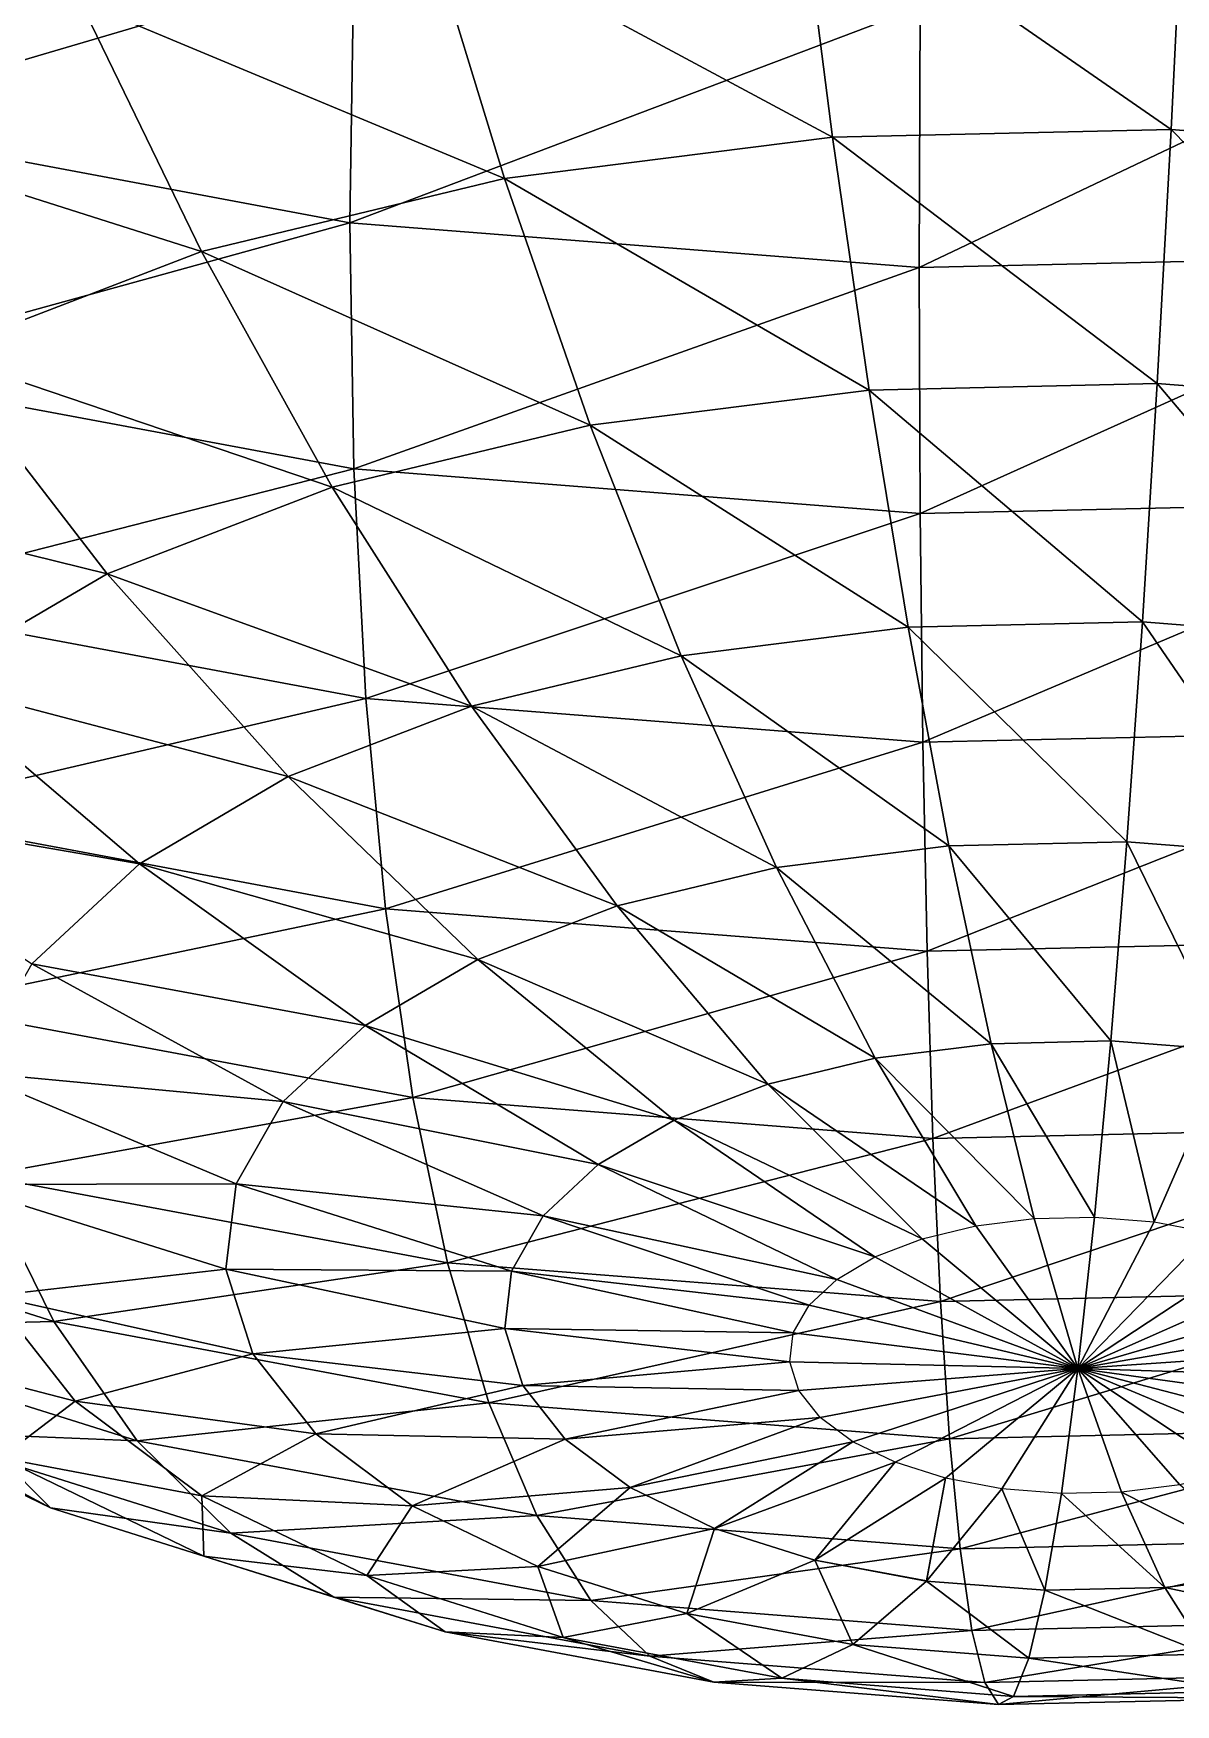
# Model space of a CAD drawing. Header units: metres. Extents: x -186 to 203, y -200 to 189.
# Drawn here: x -3.8 to 46.4, y -199.8 to -126.5 of the extents above; entities that cross this region are included whole.
import ezdxf

# ---------------------------------------------------------------- set-up
doc = ezdxf.new("R2010")
doc.units = ezdxf.units.M

msp = doc.modelspace()

# ---------------------------------------------------------------- linework, layer by layer
for points in [[(-1.7077217, -125.103806, -496.6344), (-21.229706, -119.26308, -504.63568), (-14.9255905, -130.18146, -505.929), (-14.92549, -130.18135, -505.9289)], [(-13.458836, -130.40881, -694.0303), (-13.154659, -119.019135, -699.5808), (10.300667, -123.40245, -707.60443), (10.300767, -123.40235, -707.6043)], [(31.296799, -131.06067, -490.90198), (29.80625, -119.39346, -486.1817), (13.4233265, -121.45464, -489.95465), (13.423427, -121.454544, -489.95456)], [(46.158783, -130.72412, -490.28595), (46.725033, -119.010345, -485.4804), (29.80625, -119.39346, -486.1817), (29.806349, -119.393364, -486.1816)], [(46.158783, -130.72412, -490.28595), (29.80625, -119.39346, -486.1817), (31.296799, -131.06067, -490.90198), (31.296898, -131.06056, -490.9019)], [(60.841953, -131.87634, -492.39508), (46.725033, -119.010345, -485.4804), (46.158783, -130.72412, -490.28595), (46.158882, -130.72401, -490.28586)], [(16.905529, -132.87128, -494.21628), (13.4233265, -121.45464, -489.95465), (-1.7077217, -125.103806, -496.6344), (-1.7076217, -125.10371, -496.6343)], [(31.296799, -131.06067, -490.90198), (13.4233265, -121.45464, -489.95465), (16.905529, -132.87128, -494.21628), (16.905628, -132.87117, -494.2162)], [(-13.458836, -130.40881, -694.0303), (10.300667, -123.40245, -707.60443), (10.12569, -134.81628, -702.0981), (10.125791, -134.81618, -702.09796)], [(10.12569, -134.81628, -702.0981), (10.300667, -123.40245, -707.60443), (35.1443, -125.352, -711.17303), (35.144398, -125.3519, -711.1729)], [(3.6139488, -136.07681, -500.08395), (-1.7077217, -125.103806, -496.6344), (-14.9255905, -130.18146, -505.929), (-14.92549, -130.18135, -505.9289)], [(16.905529, -132.87128, -494.21628), (-1.7077217, -125.103806, -496.6344), (3.6139488, -136.07681, -500.08395), (3.6140487, -136.0767, -500.08386)], [(10.12569, -134.81628, -702.0981), (35.1443, -125.352, -711.17303), (35.10616, -136.77655, -705.68634), (35.10626, -136.77644, -705.6862)], [(35.10616, -136.77655, -705.68634), (35.1443, -125.352, -711.17303), (60.29054, -124.78258, -710.13074), (60.290638, -124.78248, -710.1306)], [(35.10616, -136.77655, -705.68634), (60.29054, -124.78258, -710.13074), (60.390915, -136.204, -704.6383), (60.391014, -136.20389, -704.6382)], [(3.6139488, -136.07681, -500.08395), (-14.9255905, -130.18146, -505.929), (-7.9970436, -140.53717, -508.2486), (-7.9969435, -140.53706, -508.2485)], [(-13.154659, -141.2333, -687.4452), (-13.458836, -130.40881, -694.0303), (10.12569, -134.81628, -702.0981), (10.125791, -134.81618, -702.09796)], [(32.90535, -142.1555, -496.8132), (31.296799, -131.06067, -490.90198), (16.905529, -132.87128, -494.21628), (16.905628, -132.87117, -494.2162)], [(45.547707, -141.86922, -496.28915), (46.158783, -130.72412, -490.28595), (31.296799, -131.06067, -490.90198), (31.296898, -131.06056, -490.9019)], [(45.547707, -141.86922, -496.28915), (31.296799, -131.06067, -490.90198), (32.90535, -142.1555, -496.8132), (32.90545, -142.1554, -496.8131)], [(58.037964, -142.84937, -498.0833), (46.158783, -130.72412, -490.28595), (45.547707, -141.86922, -496.28915), (45.547806, -141.86911, -496.28906)], [(58.037964, -142.84937, -498.0833), (60.841953, -131.87634, -492.39508), (46.158783, -130.72412, -490.28595), (46.158882, -130.72401, -490.28586)], [(20.663403, -143.6957, -499.6325), (16.905529, -132.87128, -494.21628), (3.6139488, -136.07681, -500.08395), (3.6140487, -136.0767, -500.08386)], [(32.90535, -142.1555, -496.8132), (16.905529, -132.87128, -494.21628), (20.663403, -143.6957, -499.6325), (20.663502, -143.69559, -499.63242)], [(-13.154659, -141.2333, -687.4452), (10.12569, -134.81628, -702.0981), (10.300667, -145.61662, -695.46875), (10.300767, -145.61652, -695.4686)], [(10.300667, -145.61662, -695.46875), (10.12569, -134.81628, -702.0981), (35.10616, -136.77655, -705.68634), (35.10626, -136.77644, -705.6862)], [(9.356903, -146.42249, -504.62384), (3.6139488, -136.07681, -500.08395), (-7.9970436, -140.53717, -508.2486), (-7.9969435, -140.53706, -508.2485)], [(20.663403, -143.6957, -499.6325), (3.6139488, -136.07681, -500.08395), (9.356903, -146.42249, -504.62384), (9.357003, -146.42238, -504.62375)], [(35.1443, -147.56616, -699.0374), (35.10616, -136.77655, -705.68634), (60.390915, -136.204, -704.6383), (60.391014, -136.20389, -704.6382)], [(35.1443, -147.56616, -699.0374), (60.390915, -136.204, -704.6383), (60.29054, -146.99675, -697.99506), (60.290638, -146.99664, -697.99493)], [(10.300667, -145.61662, -695.46875), (35.10616, -136.77655, -705.68634), (35.1443, -147.56616, -699.0374), (35.144398, -147.56606, -699.0373)], [(-0.51999664, -150.2167, -511.56912), (-7.9970436, -140.53717, -508.2486), (-17.41998, -146.05743, -518.3534), (-17.41988, -146.05733, -518.3533)], [(9.356903, -146.42249, -504.62384), (-7.9970436, -140.53717, -508.2486), (-0.51999664, -150.2167, -511.56912), (-0.5198966, -150.2166, -511.56903)], [(-12.245457, -151.37401, -679.89764), (-13.154659, -141.2333, -687.4452), (10.300667, -145.61662, -695.46875), (10.300767, -145.61652, -695.4686)], [(34.61428, -152.55649, -503.85062), (32.90535, -142.1555, -496.8132), (20.663403, -143.6957, -499.6325), (20.663502, -143.69559, -499.63242)], [(44.898502, -152.32361, -503.42432), (45.547707, -141.86922, -496.28915), (32.90535, -142.1555, -496.8132), (32.90545, -142.1554, -496.8131)], [(44.898502, -152.32361, -503.42432), (32.90535, -142.1555, -496.8132), (34.61428, -152.55649, -503.85062), (34.61438, -152.55638, -503.85052)], [(55.058983, -153.12093, -504.88382), (45.547707, -141.86922, -496.28915), (44.898502, -152.32361, -503.42432), (44.8986, -152.3235, -503.42422)], [(55.058983, -153.12093, -504.88382), (58.037964, -142.84937, -498.0833), (45.547707, -141.86922, -496.28915), (45.547806, -141.86911, -496.28906)], [(24.655785, -153.80939, -506.14404), (20.663403, -143.6957, -499.6325), (9.356903, -146.42249, -504.62384), (9.357003, -146.42238, -504.62375)], [(34.61428, -152.55649, -503.85062), (20.663403, -143.6957, -499.6325), (24.655785, -153.80939, -506.14404), (24.655884, -153.80928, -506.14395)], [(-12.245457, -151.37401, -679.89764), (10.300667, -145.61662, -695.46875), (10.823692, -155.68517, -687.7892), (10.823792, -155.68506, -687.78906)], [(10.823692, -155.68517, -687.7892), (10.300667, -145.61662, -695.46875), (35.1443, -147.56616, -699.0374), (35.144398, -147.56606, -699.0373)], [(-0.51999664, -150.2167, -511.56912), (-17.41998, -146.05743, -518.3534), (-8.535629, -154.9125, -520.16473), (-8.535529, -154.9124, -520.1646)], [(15.458252, -156.02756, -510.20438), (9.356903, -146.42249, -504.62384), (-0.51999664, -150.2167, -511.56912), (-0.5198966, -150.2166, -511.56903)], [(24.655785, -153.80939, -506.14404), (9.356903, -146.42249, -504.62384), (15.458252, -156.02756, -510.20438), (15.458352, -156.02745, -510.20428)], [(35.258278, -157.6026, -691.299), (35.1443, -147.56616, -699.0374), (60.29054, -146.99675, -697.99506), (60.290638, -146.99664, -697.99493)], [(35.258278, -157.6026, -691.299), (60.29054, -146.99675, -697.99506), (59.990498, -157.04256, -690.27386), (59.990597, -157.04245, -690.27374)], [(10.823692, -155.68517, -687.7892), (35.1443, -147.56616, -699.0374), (35.258278, -157.6026, -691.299), (35.258377, -157.6025, -691.2989)], [(7.4236603, -159.11406, -515.8542), (-0.51999664, -150.2167, -511.56912), (-8.535629, -154.9125, -520.16473), (-8.535529, -154.9124, -520.1646)], [(15.458252, -156.02756, -510.20438), (-0.51999664, -150.2167, -511.56912), (7.4236603, -159.11406, -515.8542), (7.4237604, -159.11395, -515.85406)], [(-10.741196, -160.71985, -671.4704), (-12.245457, -151.37401, -679.89764), (10.823692, -155.68517, -687.7892), (10.823792, -155.68506, -687.78906)], [(44.218273, -161.97267, -511.61325), (44.898502, -152.32361, -503.42432), (34.61428, -152.55649, -503.85062), (34.61438, -152.55638, -503.85052)], [(51.937675, -162.57843, -512.7221), (44.898502, -152.32361, -503.42432), (44.218273, -161.97267, -511.61325), (44.218372, -161.97256, -511.61316)], [(51.937675, -162.57843, -512.7221), (55.058983, -153.12093, -504.88382), (44.898502, -152.32361, -503.42432), (44.8986, -152.3235, -503.42422)], [(36.40486, -162.1496, -511.9371), (34.61428, -152.55649, -503.85062), (24.655785, -153.80939, -506.14404), (24.655884, -153.80928, -506.14395)], [(44.218273, -161.97267, -511.61325), (34.61428, -152.55649, -503.85062), (36.40486, -162.1496, -511.9371), (36.40496, -162.14949, -511.937)], [(28.838924, -163.1015, -513.67957), (24.655785, -153.80939, -506.14404), (15.458252, -156.02756, -510.20438), (15.458352, -156.02745, -510.20428)], [(36.40486, -162.1496, -511.9371), (24.655785, -153.80939, -506.14404), (28.838924, -163.1015, -513.67957), (28.839024, -163.1014, -513.67944)], [(0.9031601, -162.93396, -522.8465), (-8.535629, -154.9125, -520.16473), (-14.339676, -160.30469, -530.03503), (-14.339576, -160.30458, -530.0349)], [(7.4236603, -159.11406, -515.8542), (-8.535629, -154.9125, -520.16473), (0.9031601, -162.93396, -522.8465), (0.9032601, -162.93385, -522.8464)], [(-10.741196, -160.71985, -671.4704), (10.823692, -155.68517, -687.7892), (11.689018, -164.91159, -679.1433), (11.689118, -164.91148, -679.1432)], [(21.851124, -164.78674, -516.76434), (15.458252, -156.02756, -510.20438), (7.4236603, -159.11406, -515.8542), (7.4237604, -159.11395, -515.85406)], [(11.689018, -164.91159, -679.1433), (10.823692, -155.68517, -687.7892), (35.258278, -157.6026, -691.299), (35.258377, -157.6025, -691.2989)], [(28.838924, -163.1015, -513.67957), (15.458252, -156.02756, -510.20438), (21.851124, -164.78674, -516.76434), (21.851223, -164.78664, -516.7642)], [(11.689018, -164.91159, -679.1433), (35.258278, -157.6026, -691.299), (35.446857, -166.77594, -682.55597), (35.446957, -166.77583, -682.55585)], [(35.446857, -166.77594, -682.55597), (35.258278, -157.6026, -691.299), (59.990498, -157.04256, -690.27386), (59.990597, -157.04245, -690.27374)], [(35.446857, -166.77594, -682.55597), (59.990498, -157.04256, -690.27386), (59.49409, -166.23138, -681.5592), (59.49419, -166.23128, -681.5591)], [(15.746864, -167.1317, -521.05676), (7.4236603, -159.11406, -515.8542), (0.9031601, -162.93396, -522.8465), (0.9032601, -162.93385, -522.8464)], [(21.851124, -164.78674, -516.76434), (7.4236603, -159.11406, -515.8542), (15.746864, -167.1317, -521.05676), (15.746964, -167.13159, -521.05664)], [(0.9031601, -162.93396, -522.8465), (-14.339676, -160.30469, -530.03503), (-3.8182755, -167.32037, -530.87573), (-3.8181756, -167.32027, -530.8756)], [(-8.658363, -169.1684, -662.25574), (-10.741196, -160.71985, -671.4704), (11.689018, -164.91159, -679.1433), (11.689118, -164.91148, -679.1432)], [(43.514477, -170.71077, -520.7662), (44.218273, -161.97267, -511.61325), (36.40486, -162.1496, -511.9371), (36.40496, -162.14949, -511.937)], [(48.708214, -171.11835, -521.5122), (44.218273, -161.97267, -511.61325), (43.514477, -170.71077, -520.7662), (43.514576, -170.71066, -520.76605)], [(48.708214, -171.11835, -521.5122), (51.937675, -162.57843, -512.7221), (44.218273, -161.97267, -511.61325), (44.218372, -161.97256, -511.61316)], [(38.25749, -170.8298, -520.98413), (36.40486, -162.1496, -511.9371), (28.838924, -163.1015, -513.67957), (28.839024, -163.1014, -513.67944)], [(43.514477, -170.71077, -520.7662), (36.40486, -162.1496, -511.9371), (38.25749, -170.8298, -520.98413), (38.257587, -170.8297, -520.984)], [(10.792931, -170.03387, -526.36914), (0.9031601, -162.93396, -522.8465), (-3.8182755, -167.32037, -530.87573), (-3.8181756, -167.32027, -530.8756)], [(15.746864, -167.1317, -521.05676), (0.9031601, -162.93396, -522.8465), (10.792931, -170.03387, -526.36914), (10.793031, -170.03377, -526.369)], [(33.167004, -171.47026, -522.15643), (28.838924, -163.1015, -513.67957), (21.851124, -164.78674, -516.76434), (21.851223, -164.78664, -516.7642)], [(38.25749, -170.8298, -520.98413), (28.838924, -163.1015, -513.67957), (33.167004, -171.47026, -522.15643), (33.167103, -171.47015, -522.1563)], [(-8.658363, -169.1684, -662.25574), (11.689018, -164.91159, -679.1433), (12.88718, -173.19481, -669.6261), (12.88728, -173.1947, -669.626)], [(12.88718, -173.19481, -669.6261), (11.689018, -164.91159, -679.1433), (35.446857, -166.77594, -682.55597), (35.446957, -166.77583, -682.55585)], [(28.4655, -172.60413, -524.23193), (21.851124, -164.78674, -516.76434), (15.746864, -167.1317, -521.05676), (15.746964, -167.13159, -521.05664)], [(33.167004, -171.47026, -522.15643), (21.851124, -164.78674, -516.76434), (28.4655, -172.60413, -524.23193), (28.4656, -172.60402, -524.2318)], [(35.707973, -174.98561, -672.9041), (35.446857, -166.77594, -682.55597), (59.49409, -166.23138, -681.5592), (59.49419, -166.23128, -681.5591)], [(35.707973, -174.98561, -672.9041), (59.49409, -166.23138, -681.5592), (58.806744, -174.46255, -671.94666), (58.806843, -174.46245, -671.94653)], [(24.358456, -174.18185, -527.12), (15.746864, -167.1317, -521.05676), (10.792931, -170.03387, -526.36914), (10.793031, -170.03377, -526.369)], [(12.88718, -173.19481, -669.6261), (35.446857, -166.77594, -682.55597), (35.707973, -174.98561, -672.9041), (35.708073, -174.9855, -672.904)], [(28.4655, -172.60413, -524.23193), (15.746864, -167.1317, -521.05676), (24.358456, -174.18185, -527.12), (24.358555, -174.18175, -527.1199)], [(7.2058334, -173.36642, -532.46936), (-3.8182755, -167.32037, -530.87573), (-6.5343018, -172.08153, -539.59094), (-6.5342016, -172.08142, -539.5908)], [(10.792931, -170.03387, -526.36914), (-3.8182755, -167.32037, -530.87573), (7.2058334, -173.36642, -532.46936), (7.2059336, -173.36632, -532.46924)], [(-6.0197525, -176.6271, -652.3547), (-8.658363, -169.1684, -662.25574), (12.88718, -173.19481, -669.6261), (12.88728, -173.1947, -669.626)], [(21.025372, -176.13446, -530.6942), (10.792931, -170.03387, -526.36914), (7.2058334, -173.36642, -532.46936), (7.2059336, -173.36632, -532.46924)], [(24.358456, -174.18185, -527.12), (10.792931, -170.03387, -526.36914), (21.025372, -176.13446, -530.6942), (21.02547, -176.13435, -530.6941)], [(42.794823, -178.44211, -530.7829), (43.514477, -170.71077, -520.7662), (38.25749, -170.8298, -520.98413), (38.257587, -170.8297, -520.984)], [(45.406, -178.647, -531.15796), (43.514477, -170.71077, -520.7662), (42.794823, -178.44211, -530.7829), (42.79492, -178.442, -530.7828)], [(45.406, -178.647, -531.15796), (48.708214, -171.11835, -521.5122), (43.514477, -170.71077, -520.7662), (43.514576, -170.71066, -520.76605)], [(37.592587, -178.82394, -531.4818), (33.167004, -171.47026, -522.15643), (28.4655, -172.60413, -524.23193), (28.4656, -172.60402, -524.2318)], [(40.15185, -178.50195, -530.89246), (38.25749, -170.8298, -520.98413), (33.167004, -171.47026, -522.15643), (33.167103, -171.47015, -522.1563)], [(40.15185, -178.50195, -530.89246), (33.167004, -171.47026, -522.15643), (37.592587, -178.82394, -531.4818), (37.592686, -178.82384, -531.4817)], [(42.794823, -178.44211, -530.7829), (38.25749, -170.8298, -520.98413), (40.15185, -178.50195, -530.89246), (40.15195, -178.50185, -530.89233)], [(47.87125, -179.10771, -532.0013), (48.708214, -171.11835, -521.5122), (45.406, -178.647, -531.15796), (45.406097, -178.6469, -531.15784)], [(5.142338, -176.9837, -539.09076), (-6.5343018, -172.08153, -539.59094), (-7.1262054, -177.00938, -548.6113), (-7.1261053, -177.00928, -548.6112)], [(7.2058334, -173.36642, -532.46936), (-6.5343018, -172.08153, -539.59094), (5.142338, -176.9837, -539.09076), (5.142438, -176.9836, -539.09064)], [(35.228886, -179.394, -532.5253), (28.4655, -172.60413, -524.23193), (24.358456, -174.18185, -527.12), (24.358555, -174.18175, -527.1199)], [(37.592587, -178.82394, -531.4818), (28.4655, -172.60413, -524.23193), (35.228886, -179.394, -532.5253), (35.228985, -179.39389, -532.5252)], [(-6.0197525, -176.6271, -652.3547), (12.88718, -173.19481, -669.6261), (14.405045, -180.44409, -659.3416), (14.405145, -180.44398, -659.3415)], [(18.611912, -178.37666, -534.7985), (7.2058334, -173.36642, -532.46936), (5.142338, -176.9837, -539.09076), (5.142438, -176.9836, -539.09064)], [(21.025372, -176.13446, -530.6942), (7.2058334, -173.36642, -532.46936), (18.611912, -178.37666, -534.7985), (18.612011, -178.37656, -534.7984)], [(14.405045, -180.44409, -659.3416), (12.88718, -173.19481, -669.6261), (35.707973, -174.98561, -672.9041), (35.708073, -174.9855, -672.904)], [(33.164047, -180.18721, -533.9773), (24.358456, -174.18185, -527.12), (21.025372, -176.13446, -530.6942), (21.02547, -176.13435, -530.6941)], [(35.228886, -179.394, -532.5253), (24.358456, -174.18185, -527.12), (33.164047, -180.18721, -533.9773), (33.164146, -180.1871, -533.9772)], [(36.03876, -182.14174, -662.44916), (35.707973, -174.98561, -672.9041), (58.806744, -174.46255, -671.94666), (58.806843, -174.46245, -671.94653)], [(36.03876, -182.14174, -662.44916), (58.806744, -174.46255, -671.94666), (57.935997, -181.64587, -661.5415), (57.936096, -181.64577, -661.5414)], [(14.405045, -180.44409, -659.3416), (35.707973, -174.98561, -672.9041), (36.03876, -182.14174, -662.44916), (36.03886, -182.14163, -662.44904)], [(-19.97126, -177.62457, -632.00995), (-6.0197525, -176.6271, -652.3547), (-2.8543053, -183.01425, -641.8757), (-2.8542054, -183.01414, -641.87555)], [(-2.8543053, -183.01425, -641.8757), (-6.0197525, -176.6271, -652.3547), (14.405045, -180.44409, -659.3416), (14.405145, -180.44398, -659.3415)], [(31.488325, -181.1689, -535.77423), (21.025372, -176.13446, -530.6942), (18.611912, -178.37666, -534.7985), (18.612011, -178.37656, -534.7984)], [(33.164047, -180.18721, -533.9773), (21.025372, -176.13446, -530.6942), (31.488325, -181.1689, -535.77423), (31.488424, -181.1688, -535.7741)], [(5.142338, -176.9837, -539.09076), (-7.1262054, -177.00938, -548.6113), (4.692642, -180.72763, -545.944), (4.6927423, -180.72752, -545.94385)], [(4.692642, -180.72763, -545.944), (-7.1262054, -177.00938, -548.6113), (-5.5681267, -181.88855, -557.5426), (-5.5680265, -181.88844, -557.5425)], [(17.22356, -180.81042, -539.2535), (5.142338, -176.9837, -539.09076), (4.692642, -180.72763, -545.944), (4.6927423, -180.72752, -545.94385)], [(18.611912, -178.37666, -534.7985), (5.142338, -176.9837, -539.09076), (17.22356, -180.81042, -539.2535), (17.22366, -180.81032, -539.25336)], [(-14.9199295, -183.30904, -621.87103), (-19.97126, -177.62457, -632.00995), (-2.8543053, -183.01425, -641.8757), (-2.8542054, -183.01414, -641.87555)], [(30.274948, -182.29617, -537.8377), (18.611912, -178.37666, -534.7985), (17.22356, -180.81042, -539.2535), (17.22366, -180.81032, -539.25336)], [(31.488325, -181.1689, -535.77423), (18.611912, -178.37666, -534.7985), (30.274948, -182.29617, -537.8377), (30.275047, -182.29607, -537.8376)], [(37.592587, -178.82394, -531.4818), (42.0672, -185.082, -541.5536), (35.228886, -179.394, -532.5253), (35.228985, -179.39389, -532.5252)], [(40.15185, -178.50195, -530.89246), (42.0672, -185.082, -541.5536), (37.592587, -178.82394, -531.4818), (37.592686, -178.82384, -531.4817)], [(42.794823, -178.44211, -530.7829), (42.0672, -185.082, -541.5536), (40.15185, -178.50195, -530.89246), (40.15195, -178.50185, -530.89233)], [(45.406, -178.647, -531.15796), (42.0672, -185.082, -541.5536), (42.794823, -178.44211, -530.7829), (42.79492, -178.442, -530.7828)], [(47.87125, -179.10771, -532.0013), (42.0672, -185.082, -541.5536), (45.406, -178.647, -531.15796), (45.406097, -178.6469, -531.15784)], [(35.228886, -179.394, -532.5253), (42.0672, -185.082, -541.5536), (33.164047, -180.18721, -533.9773), (33.164146, -180.1871, -533.9772)], [(50.08284, -179.80408, -533.276), (42.0672, -185.082, -541.5536), (47.87125, -179.10771, -532.0013), (47.87135, -179.1076, -532.00116)], [(33.164047, -180.18721, -533.9773), (42.0672, -185.082, -541.5536), (31.488325, -181.1689, -535.77423), (31.488424, -181.1688, -535.7741)], [(51.944103, -180.70569, -534.92633), (42.0672, -185.082, -541.5536), (50.08284, -179.80408, -533.276), (50.08294, -179.80397, -533.2759)], [(4.692642, -180.72763, -545.944), (-5.5681267, -181.88855, -557.5426), (5.8763885, -184.43457, -552.72943), (5.8764887, -184.43446, -552.7293)], [(-2.8543053, -183.01425, -641.8757), (14.405045, -180.44409, -659.3416), (16.225979, -186.57996, -648.40265), (16.226078, -186.57985, -648.4025)], [(17.22356, -180.81042, -539.2535), (4.692642, -180.72763, -545.944), (16.920998, -183.3294, -543.86444), (16.921097, -183.3293, -543.8643)], [(16.920998, -183.3294, -543.86444), (4.692642, -180.72763, -545.944), (5.8763885, -184.43457, -552.72943), (5.8764887, -184.43446, -552.7293)], [(16.225979, -186.57996, -648.40265), (14.405045, -180.44409, -659.3416), (36.03876, -182.14174, -662.44916), (36.03886, -182.14163, -662.44904)], [(29.576948, -183.51974, -540.07745), (17.22356, -180.81042, -539.2535), (16.920998, -183.3294, -543.86444), (16.921097, -183.3293, -543.8643)], [(30.274948, -182.29617, -537.8377), (17.22356, -180.81042, -539.2535), (29.576948, -183.51974, -540.07745), (29.577047, -183.51964, -540.07733)], [(53.3737, -181.7731, -536.88025), (42.0672, -185.082, -541.5536), (51.944103, -180.70569, -534.92633), (51.944202, -180.70558, -534.9262)], [(31.488325, -181.1689, -535.77423), (42.0672, -185.082, -541.5536), (30.274948, -182.29617, -537.8377), (30.275047, -182.29607, -537.8376)], [(36.435604, -188.16586, -651.3056), (36.03876, -182.14174, -662.44916), (57.935997, -181.64587, -661.5415), (57.936096, -181.64577, -661.5414)], [(36.435604, -188.16586, -651.3056), (57.935997, -181.64587, -661.5415), (56.89139, -187.70264, -650.4577), (56.89149, -187.70253, -650.4576)], [(54.30915, -182.95972, -539.0523), (42.0672, -185.082, -541.5536), (53.3737, -181.7731, -536.88025), (53.3738, -181.773, -536.8801)], [(-5.5681267, -181.88855, -557.5426), (-12.016148, -183.88928, -573.20636), (-1.9281425, -186.5058, -565.9944), (-1.9280425, -186.50569, -565.99426)], [(5.8763885, -184.43457, -552.72943), (-5.5681267, -181.88855, -557.5426), (-1.9281425, -186.5058, -565.9944), (-1.9280425, -186.50569, -565.99426)], [(16.225979, -186.57996, -648.40265), (36.03876, -182.14174, -662.44916), (36.435604, -188.16586, -651.3056), (36.435703, -188.16576, -651.3055)], [(30.274948, -182.29617, -537.8377), (42.0672, -185.082, -541.5536), (29.576948, -183.51974, -540.07745), (29.577047, -183.51964, -540.07733)], [(-14.9199295, -183.30904, -621.87103), (-2.8543053, -183.01425, -641.8757), (0.8033142, -188.25986, -630.9335), (0.8034142, -188.25975, -630.93335)], [(0.8033142, -188.25986, -630.9335), (-2.8543053, -183.01425, -641.8757), (16.225979, -186.57996, -648.40265), (16.226078, -186.57985, -648.4025)], [(54.709564, -184.21362, -541.3476), (42.0672, -185.082, -541.5536), (54.30915, -182.95972, -539.0523), (54.30925, -182.95961, -539.0522)], [(-9.244247, -187.84871, -611.48816), (-14.9199295, -183.30904, -621.87103), (0.8033142, -188.25986, -630.9335), (0.8034142, -188.25975, -630.93335)], [(-1.9281425, -186.5058, -565.9944), (-12.016148, -183.88928, -573.20636), (-5.177841, -188.99518, -582.5527), (-5.177741, -188.99507, -582.55255)], [(16.920998, -183.3294, -543.86444), (5.8763885, -184.43457, -552.72943), (17.717442, -185.82349, -548.4298), (17.71754, -185.82338, -548.4297)], [(29.576948, -183.51974, -540.07745), (16.920998, -183.3294, -543.86444), (29.424833, -184.7862, -542.3956), (29.424932, -184.78609, -542.3955)], [(29.424833, -184.7862, -542.3956), (16.920998, -183.3294, -543.86444), (17.717442, -185.82349, -548.4298), (17.71754, -185.82338, -548.4297)], [(29.576948, -183.51974, -540.07745), (42.0672, -185.082, -541.5536), (29.424833, -184.7862, -542.3956), (29.424932, -184.78609, -542.3955)], [(5.8763885, -184.43457, -552.72943), (-1.9281425, -186.5058, -565.9944), (8.641853, -187.9425, -559.1507), (8.641953, -187.9424, -559.1506)], [(17.717442, -185.82349, -548.4298), (5.8763885, -184.43457, -552.72943), (8.641853, -187.9425, -559.1507), (8.641953, -187.9424, -559.1506)], [(54.55745, -185.48004, -543.6658), (42.0672, -185.082, -541.5536), (54.709564, -184.21362, -541.3476), (54.709663, -184.21352, -541.3475)], [(29.424833, -184.7862, -542.3956), (17.717442, -185.82349, -548.4298), (29.825249, -186.0401, -544.6909), (29.825348, -186.04, -544.6908)], [(29.424833, -184.7862, -542.3956), (42.0672, -185.082, -541.5536), (29.825249, -186.0401, -544.6909), (29.825348, -186.04, -544.6908)], [(29.825249, -186.0401, -544.6909), (42.0672, -185.082, -541.5536), (30.7607, -187.22668, -546.863), (30.7608, -187.22658, -546.86285)], [(30.7607, -187.22668, -546.863), (42.0672, -185.082, -541.5536), (32.190296, -188.29413, -548.8169), (32.190395, -188.29402, -548.8168)], [(32.190296, -188.29413, -548.8169), (42.0672, -185.082, -541.5536), (34.051563, -189.19571, -550.4672), (34.051662, -189.1956, -550.4671)], [(34.051563, -189.19571, -550.4672), (42.0672, -185.082, -541.5536), (36.263145, -189.89209, -551.74194), (36.263245, -189.89198, -551.7418)], [(36.263145, -189.89209, -551.74194), (42.0672, -185.082, -541.5536), (38.7284, -190.35278, -552.58527), (38.7285, -190.35268, -552.58514)], [(38.7284, -190.35278, -552.58527), (42.0672, -185.082, -541.5536), (41.339573, -190.5577, -552.9603), (41.339672, -190.55759, -552.9602)], [(41.339573, -190.5577, -552.9603), (42.0672, -185.082, -541.5536), (43.98255, -190.49785, -552.85077), (43.98265, -190.49774, -552.85065)], [(48.905514, -189.6058, -551.2179), (42.0672, -185.082, -541.5536), (50.97035, -188.81259, -549.7659), (50.970448, -188.81248, -549.7658)], [(50.97035, -188.81259, -549.7659), (42.0672, -185.082, -541.5536), (52.646072, -187.8309, -547.969), (52.64617, -187.8308, -547.9689)], [(52.646072, -187.8309, -547.969), (42.0672, -185.082, -541.5536), (53.85945, -186.70363, -545.9055), (53.85955, -186.70352, -545.9054)], [(53.85945, -186.70363, -545.9055), (42.0672, -185.082, -541.5536), (54.55745, -185.48004, -543.6658), (54.55755, -185.47993, -543.66565)], [(43.98255, -190.49785, -552.85077), (42.0672, -185.082, -541.5536), (46.54181, -190.17586, -552.2614), (46.54191, -190.17575, -552.2613)], [(46.54181, -190.17586, -552.2614), (42.0672, -185.082, -541.5536), (48.905514, -189.6058, -551.2179), (48.905613, -189.6057, -551.2178)], [(-13.47266, -186.124, -591.6947), (-9.244247, -187.84871, -611.48816), (-3.0063705, -191.19388, -600.9751), (-3.0062706, -191.19377, -600.975)], [(-5.177841, -188.99518, -582.5527), (-13.47266, -186.124, -591.6947), (-3.0063705, -191.19388, -600.9751), (-3.0062706, -191.19377, -600.975)], [(17.717442, -185.82349, -548.4298), (8.641853, -187.9425, -559.1507), (19.578093, -188.18369, -552.7502), (19.578192, -188.18358, -552.75006)], [(29.825249, -186.0401, -544.6909), (17.717442, -185.82349, -548.4298), (19.578093, -188.18369, -552.7502), (19.578192, -188.18358, -552.75006)], [(29.825249, -186.0401, -544.6909), (19.578093, -188.18369, -552.7502), (30.7607, -187.22668, -546.863), (30.7608, -187.22658, -546.86285)], [(-1.9281425, -186.5058, -565.9944), (-5.177841, -188.99518, -582.5527), (3.634636, -190.6593, -573.59735), (3.6347358, -190.6592, -573.5972)], [(8.641853, -187.9425, -559.1507), (-1.9281425, -186.5058, -565.9944), (3.634636, -190.6593, -573.59735), (3.6347358, -190.6592, -573.5972)], [(0.8033142, -188.25986, -630.9335), (16.225979, -186.57996, -648.40265), (18.330036, -191.53525, -636.929), (18.330135, -191.53514, -636.9289)], [(18.330036, -191.53525, -636.929), (16.225979, -186.57996, -648.40265), (36.435604, -188.16586, -651.3056), (36.435703, -188.16576, -651.3055)], [(30.7607, -187.22668, -546.863), (19.578093, -188.18369, -552.7502), (22.421618, -190.30684, -556.63654), (22.421717, -190.30673, -556.6364)], [(30.7607, -187.22668, -546.863), (22.421618, -190.30684, -556.63654), (32.190296, -188.29413, -548.8169), (32.190395, -188.29402, -548.8168)], [(-9.244247, -187.84871, -611.48816), (0.8033142, -188.25986, -630.9335), (4.913025, -192.30644, -619.648), (4.913125, -192.30634, -619.6479)], [(-3.0063705, -191.19388, -600.9751), (-9.244247, -187.84871, -611.48816), (4.913025, -192.30644, -619.648), (4.913125, -192.30634, -619.6479)], [(4.913025, -192.30644, -619.648), (0.8033142, -188.25986, -630.9335), (18.330036, -191.53525, -636.929), (18.330135, -191.53514, -636.9289)], [(8.641853, -187.9425, -559.1507), (3.634636, -190.6593, -573.59735), (12.86816, -191.09811, -564.927), (12.86826, -191.098, -564.9269)], [(19.578093, -188.18369, -552.7502), (8.641853, -187.9425, -559.1507), (12.86816, -191.09811, -564.927), (12.86826, -191.098, -564.9269)], [(19.578093, -188.18369, -552.7502), (12.86816, -191.09811, -564.927), (22.421618, -190.30684, -556.63654), (22.421717, -190.30673, -556.6364)], [(18.330036, -191.53525, -636.929), (36.435604, -188.16586, -651.3056), (36.89414, -192.99202, -639.5956), (36.894238, -192.99191, -639.59546)], [(32.190296, -188.29413, -548.8169), (22.421618, -190.30684, -556.63654), (26.123756, -192.10016, -559.9192), (26.123856, -192.10005, -559.91907)], [(32.190296, -188.29413, -548.8169), (26.123756, -192.10016, -559.9192), (34.051563, -189.19571, -550.4672), (34.051662, -189.1956, -550.4671)], [(36.89414, -192.99202, -639.5956), (36.435604, -188.16586, -651.3056), (56.89139, -187.70264, -650.4577), (56.89149, -187.70253, -650.4576)], [(36.89414, -192.99202, -639.5956), (56.89139, -187.70264, -650.4577), (55.684372, -192.56653, -638.8168), (55.68447, -192.56642, -638.81665)], [(-5.177841, -188.99518, -582.5527), (-3.0063705, -191.19388, -600.9751), (3.725319, -193.30788, -590.447), (3.7254188, -193.30777, -590.4469)], [(3.634636, -190.6593, -573.59735), (-5.177841, -188.99518, -582.5527), (3.725319, -193.30788, -590.447), (3.7254188, -193.30777, -590.4469)], [(34.051563, -189.19571, -550.4672), (26.123756, -192.10016, -559.9192), (30.522694, -193.48526, -562.45465), (30.522793, -193.48515, -562.4545)], [(34.051563, -189.19571, -550.4672), (30.522694, -193.48526, -562.45465), (36.263145, -189.89209, -551.74194), (36.263245, -189.89198, -551.7418)], [(22.421618, -190.30684, -556.63654), (12.86816, -191.09811, -564.927), (18.370613, -193.76352, -569.80597), (18.370712, -193.76341, -569.80585)], [(22.421618, -190.30684, -556.63654), (18.370613, -193.76352, -569.80597), (26.123756, -192.10016, -559.9192), (26.123856, -192.10005, -559.91907)], [(36.263145, -189.89209, -551.74194), (30.522694, -193.48526, -562.45465), (35.42619, -194.40163, -564.132), (35.42629, -194.40152, -564.1319)], [(36.263145, -189.89209, -551.74194), (35.42619, -194.40163, -564.132), (38.7284, -190.35278, -552.58527), (38.7285, -190.35268, -552.58514)], [(38.7284, -190.35278, -552.58527), (35.42619, -194.40163, -564.132), (40.61992, -194.80919, -564.87805), (40.620018, -194.80908, -564.8779)], [(38.7284, -190.35278, -552.58527), (40.61992, -194.80919, -564.87805), (41.339573, -190.5577, -552.9603), (41.339672, -190.55759, -552.9602)], [(41.339573, -190.5577, -552.9603), (40.61992, -194.80919, -564.87805), (45.876915, -194.69016, -564.66016), (45.877014, -194.69005, -564.66003)], [(41.339573, -190.5577, -552.9603), (45.876915, -194.69016, -564.66016), (43.98255, -190.49785, -552.85077), (43.98265, -190.49774, -552.85065)], [(43.98255, -190.49785, -552.85077), (50.967392, -194.0497, -563.48785), (46.54181, -190.17586, -552.2614), (46.54191, -190.17575, -552.2613)], [(43.98255, -190.49785, -552.85077), (45.876915, -194.69016, -564.66016), (50.967392, -194.0497, -563.48785), (50.96749, -194.04959, -563.48773)], [(-3.0063705, -191.19388, -600.9751), (4.913025, -192.30644, -619.648), (9.429821, -195.1097, -608.14294), (9.429921, -195.10959, -608.1428)], [(3.725319, -193.30788, -590.447), (-3.0063705, -191.19388, -600.9751), (9.429821, -195.1097, -608.14294), (9.429921, -195.10959, -608.1428)], [(3.634636, -190.6593, -573.59735), (3.725319, -193.30788, -590.447), (10.87711, -194.16757, -580.01917), (10.87721, -194.16747, -580.01904)], [(12.86816, -191.09811, -564.927), (3.634636, -190.6593, -573.59735), (10.87711, -194.16757, -580.01917), (10.87721, -194.16747, -580.01904)], [(12.86816, -191.09811, -564.927), (10.87711, -194.16757, -580.01917), (18.370613, -193.76352, -569.80597), (18.370712, -193.76341, -569.80585)], [(4.913025, -192.30644, -619.648), (18.330036, -191.53525, -636.929), (20.694159, -195.25562, -625.04645), (20.694258, -195.25551, -625.0463)], [(20.694159, -195.25562, -625.04645), (18.330036, -191.53525, -636.929), (36.89414, -192.99202, -639.5956), (36.894238, -192.99191, -639.59546)], [(9.429821, -195.1097, -608.14294), (4.913025, -192.30644, -619.648), (20.694159, -195.25562, -625.04645), (20.694258, -195.25551, -625.0463)], [(26.123756, -192.10016, -559.9192), (18.370613, -193.76352, -569.80597), (24.90871, -195.82219, -573.57434), (24.90881, -195.82208, -573.5742)], [(26.123756, -192.10016, -559.9192), (24.90871, -195.82219, -573.57434), (30.522694, -193.48526, -562.45465), (30.522793, -193.48515, -562.4545)], [(37.40935, -196.5673, -627.44745), (36.89414, -192.99202, -639.5956), (55.684372, -192.56653, -638.8168), (55.68447, -192.56642, -638.81665)], [(37.40935, -196.5673, -627.44745), (55.684372, -192.56653, -638.8168), (54.328156, -196.18419, -626.74615), (54.328255, -196.18408, -626.74603)], [(3.725319, -193.30788, -590.447), (9.429821, -195.1097, -608.14294), (14.30418, -196.63887, -596.5444), (14.30428, -196.63876, -596.54425)], [(10.87711, -194.16757, -580.01917), (3.725319, -193.30788, -590.447), (14.30418, -196.63887, -596.5444), (14.30428, -196.63876, -596.54425)], [(20.694159, -195.25562, -625.04645), (36.89414, -192.99202, -639.5956), (37.40935, -196.5673, -627.44745), (37.40945, -196.5672, -627.4473)], [(30.522694, -193.48526, -562.45465), (24.90871, -195.82219, -573.57434), (32.196728, -197.18417, -576.06744), (32.196827, -197.18407, -576.0673)], [(30.522694, -193.48526, -562.45465), (32.196728, -197.18417, -576.06744), (35.42619, -194.40163, -564.132), (35.42629, -194.40152, -564.1319)], [(18.370613, -193.76352, -569.80597), (10.87711, -194.16757, -580.01917), (19.482735, -196.87724, -584.97925), (19.482834, -196.87714, -584.9791)], [(10.87711, -194.16757, -580.01917), (14.30418, -196.63887, -596.5444), (19.482735, -196.87724, -584.97925), (19.482834, -196.87714, -584.9791)], [(18.370613, -193.76352, -569.80597), (19.482735, -196.87724, -584.97925), (24.90871, -195.82219, -573.57434), (24.90881, -195.82208, -573.5742)], [(45.876915, -194.69016, -564.66016), (55.295467, -196.6611, -575.11), (50.967392, -194.0497, -563.48785), (50.96749, -194.04959, -563.48773)], [(35.42619, -194.40163, -564.132), (32.196728, -197.18417, -576.06744), (39.91612, -197.78992, -577.1763), (39.916218, -197.78981, -577.17615)], [(35.42619, -194.40163, -564.132), (39.91612, -197.78992, -577.1763), (40.61992, -194.80919, -564.87805), (40.620018, -194.80908, -564.8779)], [(40.61992, -194.80919, -564.87805), (39.91612, -197.78992, -577.1763), (47.729538, -197.613, -576.8524), (47.729637, -197.6129, -576.8523)], [(40.61992, -194.80919, -564.87805), (47.729538, -197.613, -576.8524), (45.876915, -194.69016, -564.66016), (45.877014, -194.69005, -564.66003)], [(45.876915, -194.69016, -564.66016), (47.729538, -197.613, -576.8524), (55.295467, -196.6611, -575.11), (55.295567, -196.661, -575.10986)], [(9.429821, -195.1097, -608.14294), (20.694159, -195.25562, -625.04645), (23.292452, -197.70035, -612.8851), (23.292551, -197.70024, -612.88495)], [(14.30418, -196.63887, -596.5444), (9.429821, -195.1097, -608.14294), (23.292452, -197.70035, -612.8851), (23.292551, -197.70024, -612.88495)], [(23.292452, -197.70035, -612.8851), (20.694159, -195.25562, -625.04645), (37.40935, -196.5673, -627.44745), (37.40945, -196.5672, -627.4473)], [(24.90871, -195.82219, -573.57434), (19.482735, -196.87724, -584.97925), (29.07542, -198.66992, -588.2607), (29.07552, -198.66982, -588.26056)], [(24.90871, -195.82219, -573.57434), (29.07542, -198.66992, -588.2607), (32.196728, -197.18417, -576.06744), (32.196827, -197.18407, -576.0673)], [(37.9756, -198.85257, -614.9942), (37.40935, -196.5673, -627.44745), (54.328156, -196.18419, -626.74615), (54.328255, -196.18408, -626.74603)], [(37.9756, -198.85257, -614.9942), (54.328156, -196.18419, -626.74615), (52.83761, -198.51602, -614.3782), (52.837708, -198.51591, -614.37805)], [(14.30418, -196.63887, -596.5444), (23.292452, -197.70035, -612.8851), (26.096443, -198.8426, -600.57825), (26.096542, -198.8425, -600.5781)], [(19.482735, -196.87724, -584.97925), (14.30418, -196.63887, -596.5444), (26.096443, -198.8426, -600.57825), (26.096542, -198.8425, -600.5781)], [(19.482735, -196.87724, -584.97925), (26.096443, -198.8426, -600.57825), (29.07542, -198.66992, -588.2607), (29.07552, -198.66982, -588.26056)], [(23.292452, -197.70035, -612.8851), (37.40935, -196.5673, -627.44745), (37.9756, -198.85257, -614.9942), (37.9757, -198.85246, -614.9941)], [(32.196728, -197.18417, -576.06744), (29.07542, -198.66992, -588.2607), (39.235893, -199.46725, -589.72015), (39.235992, -199.46715, -589.72003)], [(32.196728, -197.18417, -576.06744), (39.235893, -199.46725, -589.72015), (39.91612, -197.78992, -577.1763), (39.916218, -197.78981, -577.17615)], [(26.096443, -198.8426, -600.57825), (23.292452, -197.70035, -612.8851), (37.9756, -198.85257, -614.9942), (37.9757, -198.85246, -614.9941)], [(39.91612, -197.78992, -577.1763), (39.235893, -199.46725, -589.72015), (49.520126, -199.23438, -589.2939), (49.520226, -199.23427, -589.29376)], [(39.91612, -197.78992, -577.1763), (49.520126, -199.23438, -589.2939), (47.729538, -197.613, -576.8524), (47.729637, -197.6129, -576.8523)], [(29.07542, -198.66992, -588.2607), (26.096443, -198.8426, -600.57825), (38.58668, -199.82275, -602.3724), (38.58678, -199.82265, -602.37225)], [(29.07542, -198.66992, -588.2607), (38.58668, -199.82275, -602.3724), (39.235893, -199.46725, -589.72015), (39.235992, -199.46715, -589.72003)], [(38.58668, -199.82275, -602.3724), (37.9756, -198.85257, -614.9942), (52.83761, -198.51602, -614.3782), (52.837708, -198.51591, -614.37805)], [(38.58668, -199.82275, -602.3724), (52.83761, -198.51602, -614.3782), (51.229057, -199.53647, -601.8483), (51.229156, -199.53636, -601.8482)], [(26.096443, -198.8426, -600.57825), (37.9756, -198.85257, -614.9942), (38.58668, -199.82275, -602.3724), (38.58678, -199.82265, -602.37225)], [(39.235893, -199.46725, -589.72015), (51.229057, -199.53647, -601.8483), (49.520126, -199.23438, -589.2939), (49.520226, -199.23427, -589.29376)], [(39.235893, -199.46725, -589.72015), (38.58668, -199.82275, -602.3724), (51.229057, -199.53647, -601.8483), (51.229156, -199.53636, -601.8482)]]:
    msp.add_3dface(points)

doc.saveas('drawing.dxf')
